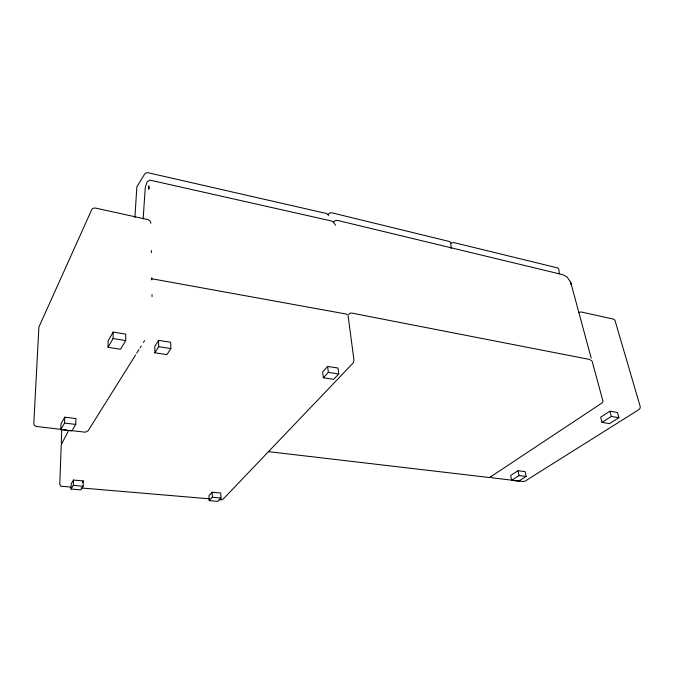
<?xml version="1.0" encoding="UTF-8"?>
<svg xmlns="http://www.w3.org/2000/svg" width="674" height="674" viewBox="0 0 674 674"><rect width="100%" height="100%" fill="white"/><g stroke="black" fill="none" stroke-linecap="round" stroke-linejoin="round"><path stroke-width="1.01" d="M125.718 340.589L125.726 334.161L113.131 332.088L108.118 340.901L108.051 347.304L120.545 349.267L125.718 340.589L113.072 338.542L108.051 347.304M113.072 338.542L113.131 332.088M83.138 486.232L83.264 480.924L73.474 480.065L71.217 483.772L71.056 489.063L80.813 489.88L83.138 486.232L73.314 485.398L71.056 489.063M73.314 485.398L73.474 480.065M75.741 424.418L75.901 418.571L64.746 417.198L60.98 423.82L60.77 429.641L71.848 430.939L75.741 424.418L64.544 423.07L60.77 429.641M61.764 429.759L61.309 442.304L61.772 443.829M64.544 423.07L64.746 417.198M143.149 218.907L145.289 187.288L147.117 181.913L149.813 180.093L330.959 220.853L333.318 221.982L335.542 225.167M134.893 217.559L136.847 186.841L144.598 174.162L145.854 173.016L147.64 172.637L326.688 213.54L328.769 215.377M347.118 314.834L346.697 314.126L152.669 278.91L151.271 279.348M68.234 431.326L61.25 444.596L59.767 484.539L60.879 486.198L70.618 487.066M158.542 340.353L154.801 346.487L154.91 352.797L166.992 354.591L170.842 348.542L170.682 342.224L158.542 340.353L158.66 346.697L154.91 352.797M135.634 354.912L88.117 430.77L85.303 432.202L69.481 430.374M136.755 353.125L138.996 349.553M140.108 347.776L141.228 345.989M143.461 342.417L144.581 340.631M82.338 482.399L83.264 480.924M590.34 360.245L589.969 359.512L351.693 313.073L349.89 313.199L348.197 314.952M212.099 492.239L208.982 495.634L209.201 500.639L217.82 501.363L221.005 498.019L220.743 492.997L212.099 492.239L212.327 497.277L209.201 500.639M327.648 366.437L322.661 371.871L323.326 377.785L333.655 379.319L338.736 373.96L338.011 368.038L327.648 366.437L328.339 372.385L323.326 377.785M327.589 214.694L329.965 212.824L331.659 212.757L449.415 241.503L450.771 242.867L451.108 248.453M333.369 221.78L335.812 220.499L337.994 220.533L562.596 274.638L566.935 276.862L570.221 281.462M578.621 312.416L581.207 311.969L613.315 319.088L614.915 320.175L640.207 406.515L640.098 408.2L638.893 409.632L524.861 481.261L523.26 481.522L492.332 477.858L490.664 476.939M518.028 470.73L510.639 475.515L511.642 480.309L518.727 481.152L526.183 476.425L525.13 471.615L518.028 470.73L519.064 475.558L511.642 480.309M609.911 411.207L600.66 417.206L602.042 422.396L609.566 423.592L618.901 417.678L617.451 412.463L609.911 411.207L611.343 416.439L618.901 417.678M602.042 422.396L611.343 416.439M451.167 243.044L453.695 242.547L557.625 267.915L558.83 269.052L559.319 273.737M221.544 499.805L223.431 498.827L353.227 362.915L353.976 360.169L348.121 315.963M212.327 497.277L221.005 498.019M81.074 487.951L209.698 498.844M219.109 499.636L221.198 499.813M61.267 429.414L36.219 426.448L34.711 425.606L33.776 424.03L38.89 327.101L91.976 209.092L93.509 208.148L95.548 208.081L148.044 219.623L150.075 220.887L150.917 223.321M63.322 429.65L67.425 430.13M268.437 451.639L489.56 477.537L602.573 402.589L602.935 401.047L592.202 361.441L591.401 360.422M519.064 475.558L526.183 476.425M158.66 346.697L170.842 348.542M328.339 372.385L338.736 373.96M570.996 283.383L591.208 358.18M151.338 250.543L151.372 252.64M151.76 277.772L151.793 279.87M152.021 294.53L152.046 296.619M571.055 283.821L570.87 284.243L570.389 281.42L571.055 283.821M148.929 188.686L148.625 189.192L148.878 185.881L148.929 188.686"/></g></svg>
